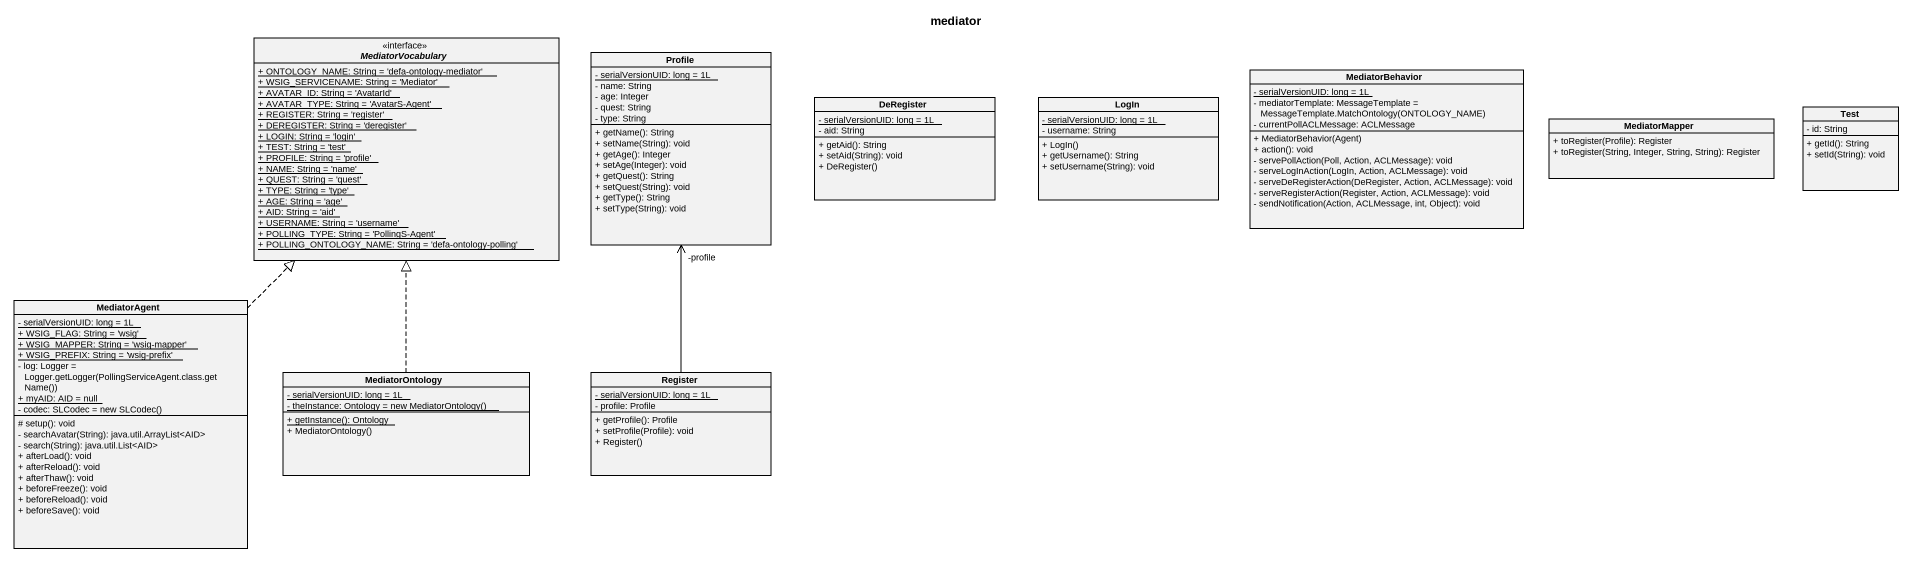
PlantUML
@startuml
title mediator
hide circle
hide empty members
skinparam classAttributeIconSize 0
interface MediatorVocabulary <<interface>> {
  {static} + ONTOLOGY_NAME: String = 'defa-ontology-mediator'
  {static} + WSIG_SERVICENAME: String = 'Mediator'
  {static} + AVATAR_ID: String = 'AvatarId'
  {static} + AVATAR_TYPE: String = 'AvatarS-Agent'
  {static} + REGISTER: String = 'register'
  {static} + DEREGISTER: String = 'deregister'
  {static} + LOGIN: String = 'login'
  {static} + TEST: String = 'test'
  {static} + PROFILE: String = 'profile'
  {static} + NAME: String = 'name'
  {static} + QUEST: String = 'quest'
  {static} + TYPE: String = 'type'
  {static} + AGE: String = 'age'
  {static} + AID: String = 'aid'
  {static} + USERNAME: String = 'username'
  {static} + POLLING_TYPE: String = 'PollingS-Agent'
  {static} + POLLING_ONTOLOGY_NAME: String = 'defa-ontology-polling'
}
class Profile {
  {static} - serialVersionUID: long = 1L
  - name: String
  - age: Integer
  - quest: String
  - type: String
  + getName(): String
  + setName(String): void
  + getAge(): Integer
  + setAge(Integer): void
  + getQuest(): String
  + setQuest(String): void
  + getType(): String
  + setType(String): void
}
class DeRegister {
  {static} - serialVersionUID: long = 1L
  - aid: String
  + getAid(): String
  + setAid(String): void
  + DeRegister()
}
class LogIn {
  {static} - serialVersionUID: long = 1L
  - username: String
  + LogIn()
  + getUsername(): String
  + setUsername(String): void
}
class MediatorBehavior {
  {static} - serialVersionUID: long = 1L
  {field} - mediatorTemplate: MessageTemplate = MessageTemplate.MatchOntology(ONTOLOGY_NAME)
  - currentPollACLMessage: ACLMessage
  + MediatorBehavior(Agent)
  + action(): void
  - servePollAction(Poll, Action, ACLMessage): void
  - serveLogInAction(LogIn, Action, ACLMessage): void
  - serveDeRegisterAction(DeRegister, Action, ACLMessage): void
  - serveRegisterAction(Register, Action, ACLMessage): void
  - sendNotification(Action, ACLMessage, int, Object): void
}
class Test {
  - id: String
  + getId(): String
  + setId(String): void
}
class MediatorMapper {
  + toRegister(Profile): Register
  + toRegister(String, Integer, String, String): Register
}
class MediatorAgent {
  {static} - serialVersionUID: long = 1L
  {static} + WSIG_FLAG: String = 'wsig'
  {static} + WSIG_MAPPER: String = 'wsig-mapper'
  {static} + WSIG_PREFIX: String = 'wsig-prefix'
  {field} - log: Logger = Logger.getLogger(PollingServiceAgent.class.getName())
  {static} + myAID: AID = null
  {field} - codec: SLCodec = new SLCodec()
  # setup(): void
  - searchAvatar(String): java.util.ArrayList<AID>
  - search(String): java.util.List<AID>
  + afterLoad(): void
  + afterReload(): void
  + afterThaw(): void
  + beforeFreeze(): void
  + beforeReload(): void
  + beforeSave(): void
}
class MediatorOntology {
  {static} - serialVersionUID: long = 1L
  {static} {field} - theInstance: Ontology = new MediatorOntology()
  {static} + getInstance(): Ontology
  + MediatorOntology()
}
class Register {
  {static} - serialVersionUID: long = 1L
  - profile: Profile
  + getProfile(): Profile
  + setProfile(Profile): void
  + Register()
}
MediatorAgent .up.|> MediatorVocabulary
MediatorOntology .up.|> MediatorVocabulary
Register -up-> "-profile" Profile
@enduml
